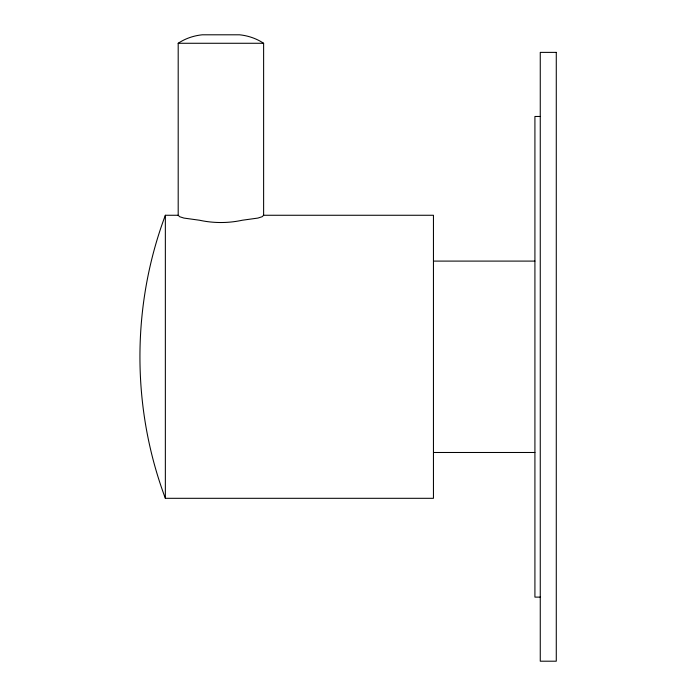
<?xml version="1.0" encoding="UTF-8"?>
<svg xmlns="http://www.w3.org/2000/svg" width="696" height="696" viewBox="0 0 696 696"><rect width="100%" height="100%" fill="white"/><g stroke="black" fill="none" stroke-linecap="round" stroke-linejoin="round"><path stroke-width="1.04" d="M178.193 215.264L165.352 215.264C131.466 305.692 131.466 407.891 165.352 498.31L433.451 498.31L433.451 215.264L263.619 215.264L262.166 216.717L257.894 218.074L242.26 220.24C228.227 223.285 213.585 223.285 199.552 220.24L183.918 218.074L179.646 216.717L178.193 215.264L178.193 43.274C185.345 38.506 193.714 35.679 202.249 34.8L239.563 34.8C248.098 35.679 256.459 38.506 263.619 43.274L263.619 215.264M178.193 43.274L263.619 43.274M540.261 116.467L534.919 116.467L534.919 597.116L540.261 597.116M433.451 261.096L534.919 261.096M433.451 452.487L534.919 452.487M165.352 215.264L165.352 498.31M556.278 52.383L540.261 52.383L540.261 661.2L556.278 661.2L556.278 52.383"/></g></svg>
